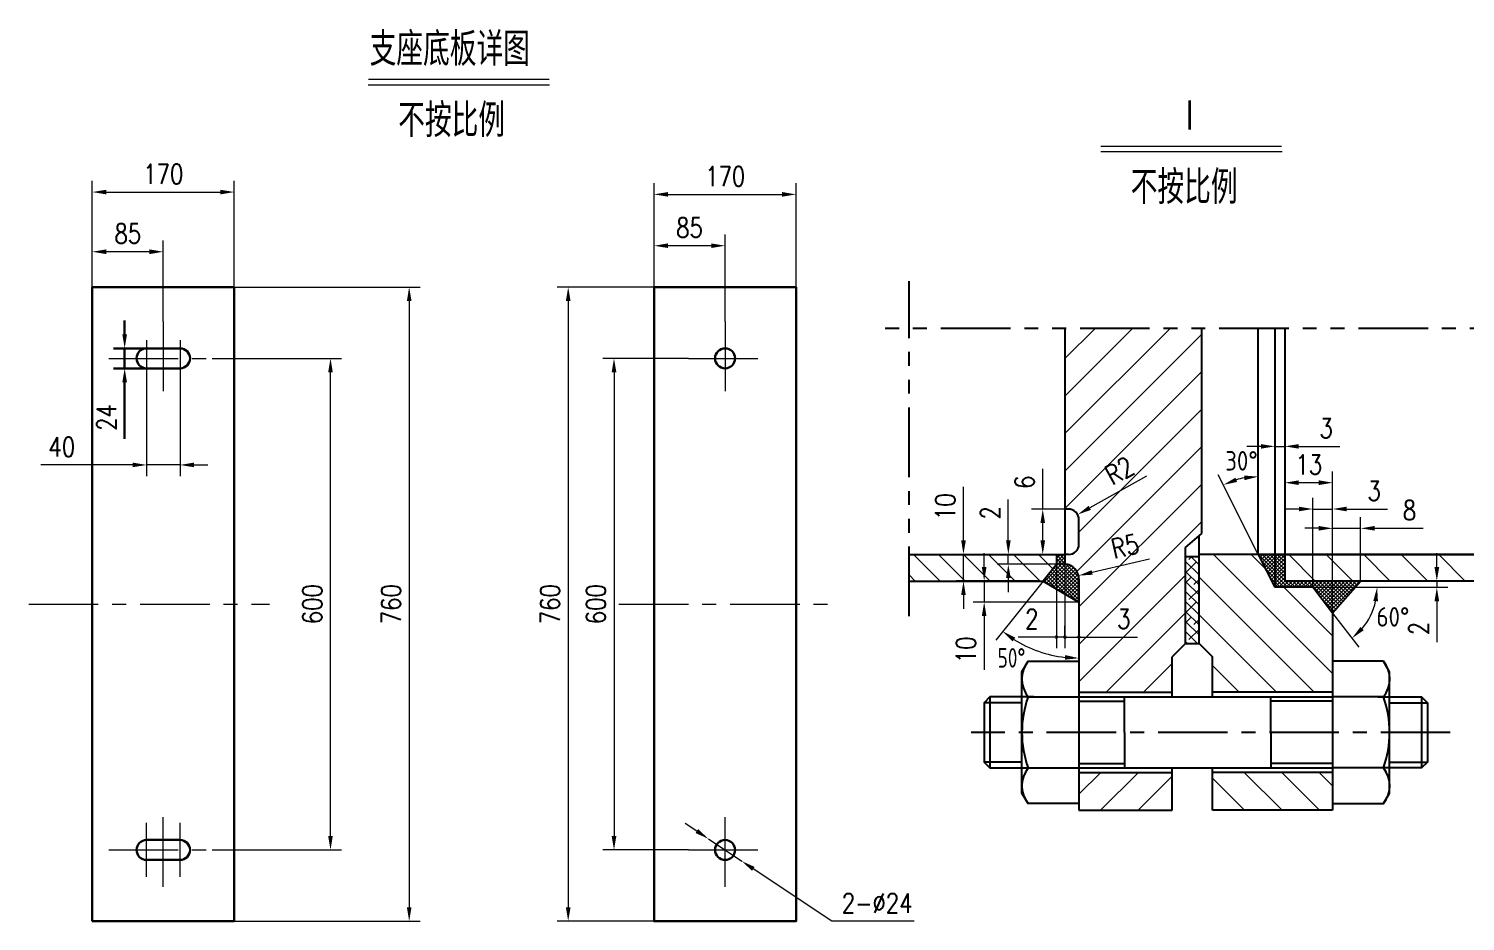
# Model space of a CAD drawing. Header units: millimetres. Extents: x -250 to 8160, y -100 to 5840.
# Drawn here: x 1818 to 4398, y 1186 to 2791 of the extents above; entities that cross this region are included whole.
import ezdxf

# ---------------------------------------------------------------- set-up
doc = ezdxf.new("R2010")
doc.units = ezdxf.units.MM
doc.header["$LTSCALE"] = 100
for name, pattern in [('CENTER', [2, 1.25, -0.25, 0.25, -0.25]), ('DIVIDE', [1.4, 1, -0.1, 0.05, -0.1, 0.05, -0.1]), ('PHANTOM', [2.5, 1.25, -0.25, 0.25, -0.25, 0.25, -0.25])]:
    doc.linetypes.add(name, pattern=pattern)
for name, color, linetype, lineweight in [('1轮廓实线层', 7, 'Continuous', 30), ('2细线层', 4, 'Continuous', 20), ('3中心线层', 1, 'CENTER', 20), ('5剖面线层', 2, 'Continuous', 20), ('7标注层', 4, 'Continuous', 20)]:
    doc.layers.add(name, color=color, linetype=linetype, lineweight=lineweight)
for name, color, linetype in [('3', 2, 'DIVIDE'), ('6文字层', 3, 'Continuous'), ('9双点划线层', 6, 'PHANTOM'), ('CENTER', 1, 'CENTER'), ('CONTOUR', 7, 'Continuous'), ('DIM', 6, 'Continuous')]:
    doc.layers.add(name, color=color, linetype=linetype)
doc.styles.add('PC_TEXTSTYLE', font='isocp.shx', dxfattribs={"width": 0.8, "bigfont": 'hzfs.shx'})
doc.styles.add('TH_GBDIM', font='romans.shx', dxfattribs={"width": 0.8, "bigfont": 'gbcbig.shx'})
doc.styles.add('工程字', font='gbenor.shx', dxfattribs={"bigfont": 'gbcbig.shx'})
doc.dimstyles.new('TH_GBDIM', dxfattribs={"dimscale": 10, "dimtxt": 3.5, "dimasz": 2.5, "dimexe": 2, "dimexo": 0, "dimgap": 1.5, "dimtad": 1, "dimdec": 0, "dimzin": 0, "dimdsep": 46, "dimtxsty": 'TH_GBDIM', "dimcen": 2.5, "dimclrd": 130, "dimclre": 130, "dimclrt": 3, "dimadec": 0, "dimazin": 0, "dimtfac": 0.714286, "dimtdec": 0, "dimtmove": 0, "dimatfit": 3, "dimfxl": 0, "dimtzin": 0, "dimlwd": -1, "dimlwe": -1, "dimarcsym": 0})
doc.dimstyles.new('TH_GBDIM1', dxfattribs={"dimscale": 10, "dimtxt": 3.5, "dimasz": 2.5, "dimexe": 2, "dimexo": 0, "dimgap": 1.5, "dimtad": 1, "dimtih": 1, "dimtoh": 1, "dimdec": 1, "dimzin": 0, "dimdsep": 46, "dimtxsty": '工程字', "dimcen": 2.5, "dimclrd": 130, "dimclre": 130, "dimclrt": 3, "dimadec": 0, "dimazin": 0, "dimtfac": 0.714286, "dimtdec": 1, "dimtmove": 0, "dimatfit": 3, "dimfxl": 0, "dimtzin": 0, "dimlwd": -1, "dimlwe": -1, "dimarcsym": 0})

# ---------------------------------------------------------------- blocks, each defined once
blk = doc.blocks.new('*D45')
at = {"layer": '7标注层', "color": 130}
for p, q in [((2941.6, 2326.5), (2941.6, 2513)), ((3196.6, 2326.5), (3196.6, 2513)), ((2966.6, 2493), (3171.6, 2493))]:
    blk.add_line(p, q, dxfattribs=at)
for points in [[(2966.6, 2497.2), (2966.6, 2488.9), (2941.6, 2493)], [(3171.6, 2497.2), (3171.6, 2488.9), (3196.6, 2493)]]:
    blk.add_solid(points, dxfattribs=at)
at = {"layer": 'Defpoints', "color": 0}
for p in [(3196.6, 2493), (2941.6, 2326.5), (3196.6, 2326.5)]:
    blk.add_point(p, dxfattribs=at)
at = {"layer": '7标注层', "color": 3, "insert": (3069.1, 2525.5), "char_height": 35, "attachment_point": 5, "style": 'TH_GBDIM'}
blk.add_mtext('170', dxfattribs=at)
blk = doc.blocks.new('*D46')
at = {"layer": '7标注层', "color": 130}
for p, q in [((2941.6, 2326.5), (2767.3, 2326.5)), ((2787.3, 2301.5), (2787.3, 1211.5)), ((2941.6, 1186.5), (2767.3, 1186.5))]:
    blk.add_line(p, q, dxfattribs=at)
for points in [[(2783.2, 2301.5), (2791.5, 2301.5), (2787.3, 2326.5)], [(2783.2, 1211.5), (2791.5, 1211.5), (2787.3, 1186.5)]]:
    blk.add_solid(points, dxfattribs=at)
at = {"layer": 'Defpoints', "color": 0}
for p in [(2941.6, 2326.5), (2787.3, 1186.5), (2941.6, 1186.5)]:
    blk.add_point(p, dxfattribs=at)
at = {"layer": '7标注层', "color": 3, "insert": (2754.8, 1756.5), "char_height": 35, "attachment_point": 5, "rotation": 90, "style": 'TH_GBDIM'}
blk.add_mtext('760', dxfattribs=at)
blk = doc.blocks.new('*D47')
at = {"layer": '7标注层', "color": 130}
for p, q in [((3003.1, 2198.3), (2849.6, 2198.3)), ((2869.6, 2173.3), (2869.6, 1339.7)), ((3003.1, 1314.7), (2849.6, 1314.7))]:
    blk.add_line(p, q, dxfattribs=at)
for points in [[(2865.4, 2173.3), (2873.8, 2173.3), (2869.6, 2198.3)], [(2865.4, 1339.7), (2873.8, 1339.7), (2869.6, 1314.7)]]:
    blk.add_solid(points, dxfattribs=at)
at = {"layer": 'Defpoints', "color": 0}
for p in [(3003.1, 2198.3), (2869.6, 1314.7), (3003.1, 1314.7)]:
    blk.add_point(p, dxfattribs=at)
at = {"layer": '7标注层', "color": 3, "insert": (2837.1, 1756.5), "char_height": 35, "attachment_point": 5, "rotation": 90, "style": 'TH_GBDIM'}
blk.add_mtext('600', dxfattribs=at)
blk = doc.blocks.new('*D48')
at = {"layer": '7标注层', "color": 130}
for p, q in [((1932.6, 2326.5), (1932.6, 2517.2)), ((2187.6, 2326.5), (2187.6, 2517.2)), ((1957.6, 2497.2), (2162.6, 2497.2))]:
    blk.add_line(p, q, dxfattribs=at)
for points in [[(1957.6, 2501.3), (1957.6, 2493), (1932.6, 2497.2)], [(2162.6, 2501.3), (2162.6, 2493), (2187.6, 2497.2)]]:
    blk.add_solid(points, dxfattribs=at)
at = {"layer": 'Defpoints', "color": 0}
for p in [(2187.6, 2497.2), (1932.6, 2326.5), (2187.6, 2326.5)]:
    blk.add_point(p, dxfattribs=at)
at = {"layer": '7标注层', "color": 3, "insert": (2060.1, 2529.7), "char_height": 35, "attachment_point": 5, "style": 'TH_GBDIM'}
blk.add_mtext('170', dxfattribs=at)
blk = doc.blocks.new('*D49')
at = {"layer": '7标注层', "color": 130}
for p, q in [((2187.6, 2326.5), (2521.7, 2326.5)), ((2501.7, 2301.5), (2501.7, 1211.5)), ((2187.6, 1186.5), (2521.7, 1186.5))]:
    blk.add_line(p, q, dxfattribs=at)
for points in [[(2497.6, 2301.5), (2505.9, 2301.5), (2501.7, 2326.5)], [(2497.6, 1211.5), (2505.9, 1211.5), (2501.7, 1186.5)]]:
    blk.add_solid(points, dxfattribs=at)
at = {"layer": 'Defpoints', "color": 0}
for p in [(2187.6, 2326.5), (2187.6, 1186.5), (2501.7, 1186.5)]:
    blk.add_point(p, dxfattribs=at)
at = {"layer": '7标注层', "color": 3, "insert": (2469.2, 1756.5), "char_height": 35, "attachment_point": 5, "rotation": 90, "style": 'TH_GBDIM'}
blk.add_mtext('760', dxfattribs=at)
blk = doc.blocks.new('*D50')
at = {"layer": '7标注层', "color": 130}
for p, q in [((2147.9, 2198.3), (2380.4, 2198.3)), ((2360.4, 1339.7), (2360.4, 2173.3)), ((2147.9, 1314.7), (2380.4, 1314.7))]:
    blk.add_line(p, q, dxfattribs=at)
for points in [[(2356.2, 2173.3), (2364.5, 2173.3), (2360.4, 2198.3)], [(2356.2, 1339.7), (2364.5, 1339.7), (2360.4, 1314.7)]]:
    blk.add_solid(points, dxfattribs=at)
at = {"layer": 'Defpoints', "color": 0}
for p in [(2147.9, 2198.3), (2360.4, 2198.3), (2147.9, 1314.7)]:
    blk.add_point(p, dxfattribs=at)
at = {"layer": '7标注层', "color": 3, "insert": (2327.9, 1756.5), "char_height": 35, "attachment_point": 5, "rotation": 90, "style": 'TH_GBDIM'}
blk.add_mtext('600', dxfattribs=at)
blk = doc.blocks.new('*D51')
at = {"layer": '7标注层', "color": 130}
for p, q in [((2030.1, 2198.3), (2030.1, 1986.7)), ((2090.1, 2198.3), (2090.1, 1986.7)), ((2005.1, 2006.7), (1839.9, 2006.7)), ((2090.1, 2006.7), (2030.1, 2006.7)), ((2115.1, 2006.7), (2140.1, 2006.7))]:
    blk.add_line(p, q, dxfattribs=at)
for points in [[(2005.1, 2010.9), (2005.1, 2002.6), (2030.1, 2006.7)], [(2115.1, 2010.9), (2115.1, 2002.6), (2090.1, 2006.7)]]:
    blk.add_solid(points, dxfattribs=at)
at = {"layer": 'Defpoints', "color": 0}
for p in [(2030.1, 2198.3), (2090.1, 2198.3), (2090.1, 2006.7)]:
    blk.add_point(p, dxfattribs=at)
at = {"layer": '7标注层', "color": 3, "insert": (1877.6, 2039.2), "char_height": 35, "attachment_point": 5, "style": 'TH_GBDIM'}
blk.add_mtext('40', dxfattribs=at)
blk = doc.blocks.new('*D52')
at = {"layer": '7标注层', "color": 130}
for p, q in [((3018.4, 1348.6), (2997.6, 1362.5)), ((3039.2, 1334.7), (3099, 1294.6)), ((3260.6, 1186.5), (3119.8, 1280.7)), ((3408.9, 1186.5), (3260.6, 1186.5))]:
    blk.add_line(p, q, dxfattribs=at)
for points in [[(3020.7, 1352.1), (3016.1, 1345.1), (3039.2, 1334.7)], [(3122.1, 1284.2), (3117.5, 1277.3), (3099, 1294.6)]]:
    blk.add_solid(points, dxfattribs=at)
at = {"layer": 'Defpoints', "color": 0}
for p in [(3039.2, 1334.7), (3099, 1294.6)]:
    blk.add_point(p, dxfattribs=at)
at = {"layer": '7标注层', "color": 3, "insert": (3342.2, 1219), "char_height": 35, "attachment_point": 5, "style": 'TH_GBDIM'}
blk.add_mtext('2-%%c24', dxfattribs=at)
blk = doc.blocks.new('*D53')
at = {"layer": '7标注层', "color": 130}
for p, q in [((2941.6, 2326.5), (2941.6, 2420.7)), ((3044.1, 2400.7), (2966.6, 2400.7)), ((3069.1, 2264.3), (3069.1, 2420.7))]:
    blk.add_line(p, q, dxfattribs=at)
for points in [[(2966.6, 2404.9), (2966.6, 2396.6), (2941.6, 2400.7)], [(3044.1, 2404.9), (3044.1, 2396.6), (3069.1, 2400.7)]]:
    blk.add_solid(points, dxfattribs=at)
at = {"layer": 'Defpoints', "color": 0}
for p in [(2941.6, 2400.7), (2941.6, 2326.5), (3069.1, 2264.3)]:
    blk.add_point(p, dxfattribs=at)
at = {"layer": '7标注层', "color": 3, "insert": (3005.4, 2433.2), "char_height": 35, "attachment_point": 5, "style": 'TH_GBDIM'}
blk.add_mtext('85', dxfattribs=at)
blk = doc.blocks.new('*D54')
at = {"layer": '7标注层', "color": 130}
for p, q in [((1932.6, 2326.5), (1932.6, 2409.9)), ((2060.1, 2264.3), (2060.1, 2409.9)), ((2035.1, 2389.9), (1957.6, 2389.9))]:
    blk.add_line(p, q, dxfattribs=at)
for points in [[(1957.6, 2394.1), (1957.6, 2385.7), (1932.6, 2389.9)], [(2035.1, 2394.1), (2035.1, 2385.7), (2060.1, 2389.9)]]:
    blk.add_solid(points, dxfattribs=at)
at = {"layer": 'Defpoints', "color": 0}
for p in [(1932.6, 2389.9), (1932.6, 2326.5), (2060.1, 2264.3)]:
    blk.add_point(p, dxfattribs=at)
at = {"layer": '7标注层', "color": 3, "insert": (1996.4, 2422.4), "char_height": 35, "attachment_point": 5, "style": 'TH_GBDIM'}
blk.add_mtext('85', dxfattribs=at)
blk = doc.blocks.new('_DotSmall')
at = {"color": 0, "linetype": 'ByBlock', "const_width": 0.5}
blk.add_lwpolyline([(-0.0625, 0, 1), (0.0625, 0, 1)], format="xyb", close=True, dxfattribs=at)
blk = doc.blocks.new('*D55')
at = {"layer": '7标注层', "color": 130}
for p, q in [((3664.1, 1828), (3664.1, 1677.4)), ((3679.5, 1828), (3679.5, 1677.4)), ((3664.1, 1697.4), (3595.4, 1697.4)), ((3679.5, 1697.4), (3664.1, 1697.4)), ((3679.5, 1697.4), (3689.5, 1697.4))]:
    blk.add_line(p, q, dxfattribs=at)
at = {"layer": 'Defpoints', "color": 0}
for p in [(3664.1, 1828), (3679.5, 1828), (3679.5, 1697.4)]:
    blk.add_point(p, dxfattribs=at)
at = {"layer": '7标注层', "color": 130, "xscale": 10, "yscale": 10, "zscale": 10}
blk.add_blockref('_DotSmall', (3664.1, 1697.4), dxfattribs=at)
at = {"layer": '7标注层', "color": 130, "xscale": 10, "yscale": 10, "zscale": 10, "rotation": 180}
blk.add_blockref('_DotSmall', (3679.5, 1697.4), dxfattribs=at)
at = {"layer": '7标注层', "color": 3, "insert": (3619.8, 1729.9), "char_height": 35, "attachment_point": 5, "style": 'TH_GBDIM'}
blk.add_mtext('2', dxfattribs=at)
blk = doc.blocks.new('*D56')
at = {"layer": '7标注层', "color": 130}
for p, q in [((3679.5, 1697.4), (3679.5, 1717.4)), ((3704.5, 1728.3), (3704.5, 1677.4)), ((3679.5, 1697.4), (3669.5, 1697.4)), ((3679.5, 1697.4), (3704.5, 1697.4)), ((3704.5, 1697.4), (3809.6, 1697.4))]:
    blk.add_line(p, q, dxfattribs=at)
at = {"layer": 'Defpoints', "color": 0}
for p in [(3704.5, 1728.3), (3679.5, 1697.4), (3704.5, 1697.4)]:
    blk.add_point(p, dxfattribs=at)
at = {"layer": '7标注层', "color": 130, "xscale": 10, "yscale": 10, "zscale": 10}
blk.add_blockref('_DotSmall', (3679.5, 1697.4), dxfattribs=at)
at = {"layer": '7标注层', "color": 130, "xscale": 10, "yscale": 10, "zscale": 10, "rotation": 180}
blk.add_blockref('_DotSmall', (3704.5, 1697.4), dxfattribs=at)
at = {"layer": '7标注层', "color": 3, "insert": (3785.3, 1729.9), "char_height": 35, "attachment_point": 5, "style": 'TH_GBDIM'}
blk.add_mtext('3 ', dxfattribs=at)
blk = doc.blocks.new('*D58')
at = {"layer": '7标注层', "color": 130}
for p, q in [((3639.6, 1927.3), (3639.6, 1999.6)), ((3679.5, 1927.3), (3619.6, 1927.3)), ((3639.6, 1871), (3639.6, 1902.3)), ((3679.5, 1846), (3619.6, 1846))]:
    blk.add_line(p, q, dxfattribs=at)
for points in [[(3635.5, 1902.3), (3643.8, 1902.3), (3639.6, 1927.3)], [(3635.5, 1871), (3643.8, 1871), (3639.6, 1846)]]:
    blk.add_solid(points, dxfattribs=at)
at = {"layer": 'Defpoints', "color": 0}
for p in [(3679.5, 1927.3), (3639.6, 1846), (3679.5, 1846)]:
    blk.add_point(p, dxfattribs=at)
at = {"layer": '7标注层', "color": 3, "insert": (3607.1, 1975.9), "char_height": 35, "attachment_point": 5, "rotation": 90, "style": 'TH_GBDIM'}
blk.add_mtext('6', dxfattribs=at)
blk = doc.blocks.new('*D59')
at = {"layer": '7标注层', "color": 130}
for p, q in [((3577.8, 1871), (3577.8, 1944.7)), ((3679.5, 1846), (3557.8, 1846)), ((3577.8, 1828.3), (3577.8, 1846)), ((3679.5, 1828.3), (3557.8, 1828.3)), ((3577.8, 1803.3), (3577.8, 1778.3))]:
    blk.add_line(p, q, dxfattribs=at)
for points in [[(3573.7, 1871), (3582, 1871), (3577.8, 1846)], [(3573.7, 1803.3), (3582, 1803.3), (3577.8, 1828.3)]]:
    blk.add_solid(points, dxfattribs=at)
at = {"layer": 'Defpoints', "color": 0}
for p in [(3577.8, 1846), (3679.5, 1846), (3679.5, 1828.3)]:
    blk.add_point(p, dxfattribs=at)
at = {"layer": '7标注层', "color": 3, "insert": (3545.3, 1920.4), "char_height": 35, "attachment_point": 5, "rotation": 90, "style": 'TH_GBDIM'}
blk.add_mtext('2', dxfattribs=at)
blk = doc.blocks.new('*D60')
at = {"layer": '7标注层', "color": 130}
for p, q in [((3534.4, 1823), (3534.4, 1848)), ((3633.6, 1798), (3514.4, 1798)), ((3534.4, 1798), (3534.4, 1760.3)), ((3704.7, 1760.3), (3514.4, 1760.3)), ((3534.4, 1735.3), (3534.4, 1638.7))]:
    blk.add_line(p, q, dxfattribs=at)
for points in [[(3530.2, 1823), (3538.5, 1823), (3534.4, 1798)], [(3530.2, 1735.3), (3538.5, 1735.3), (3534.4, 1760.3)]]:
    blk.add_solid(points, dxfattribs=at)
at = {"layer": 'Defpoints', "color": 0}
for p in [(3534.4, 1798), (3633.6, 1798), (3704.7, 1760.3)]:
    blk.add_point(p, dxfattribs=at)
at = {"layer": '7标注层', "color": 3, "insert": (3501.9, 1674.4), "char_height": 35, "attachment_point": 5, "rotation": 90, "style": 'TH_GBDIM'}
blk.add_mtext('10', dxfattribs=at)
blk = doc.blocks.new('*D61')
at = {"layer": '7标注层', "color": 130}
for p, q in [((3497.2, 1871), (3497.2, 1967.4)), ((3497.2, 1846), (3477.2, 1846)), ((3497.2, 1798), (3497.2, 1846)), ((3496.6, 1798), (3517.2, 1798)), ((3497.2, 1773), (3497.2, 1748))]:
    blk.add_line(p, q, dxfattribs=at)
for points in [[(3493.1, 1871), (3501.4, 1871), (3497.2, 1846)], [(3493.1, 1773), (3501.4, 1773), (3497.2, 1798)]]:
    blk.add_solid(points, dxfattribs=at)
at = {"layer": 'Defpoints', "color": 0}
for p in [(3497.2, 1846), (3497.2, 1846), (3496.6, 1798)]:
    blk.add_point(p, dxfattribs=at)
at = {"layer": '7标注层', "color": 3, "insert": (3464.7, 1931.7), "char_height": 35, "attachment_point": 5, "rotation": 90, "style": 'TH_GBDIM'}
blk.add_mtext('10', dxfattribs=at)
blk = doc.blocks.new('*D62')
at = {"layer": '7标注层', "color": 130}
for p, q in [((4031.3, 2040.1), (4006.3, 2040.1)), ((4056.3, 2000.6), (4056.3, 2060.1)), ((4056.3, 2040.1), (4074.4, 2040.1)), ((4074.4, 2000.6), (4074.4, 2060.1)), ((4099.4, 2040.1), (4173, 2040.1))]:
    blk.add_line(p, q, dxfattribs=at)
for points in [[(4031.3, 2044.2), (4031.3, 2035.9), (4056.3, 2040.1)], [(4099.4, 2044.2), (4099.4, 2035.9), (4074.4, 2040.1)]]:
    blk.add_solid(points, dxfattribs=at)
at = {"layer": 'Defpoints', "color": 0}
for p in [(4074.4, 2040.1), (4056.3, 2000.6), (4074.4, 2000.6)]:
    blk.add_point(p, dxfattribs=at)
at = {"layer": '7标注层', "color": 3, "insert": (4148.7, 2072.6), "char_height": 35, "attachment_point": 5, "style": 'TH_GBDIM'}
blk.add_mtext('3', dxfattribs=at)
blk = doc.blocks.new('*D63')
at = {"layer": '7标注层', "color": 130}
for p, q in [((4074.4, 1974.8), (4074.4, 1994.8)), ((4160.3, 1740.5), (4160.3, 1994.8)), ((4135.3, 1974.8), (4099.4, 1974.8))]:
    blk.add_line(p, q, dxfattribs=at)
for points in [[(4099.4, 1979), (4099.4, 1970.6), (4074.4, 1974.8)], [(4135.3, 1979), (4135.3, 1970.6), (4160.3, 1974.8)]]:
    blk.add_solid(points, dxfattribs=at)
at = {"layer": 'Defpoints', "color": 0}
for p in [(4074.4, 1974.8), (4074.4, 1974.8), (4160.3, 1740.5)]:
    blk.add_point(p, dxfattribs=at)
at = {"layer": '7标注层', "color": 3, "insert": (4117.3, 2007.3), "char_height": 35, "attachment_point": 5, "style": 'TH_GBDIM'}
blk.add_mtext('13', dxfattribs=at)
blk = doc.blocks.new('*D64')
at = {"layer": '7标注层', "color": 130}
for p, q in [((4124.6, 1786.9), (4124.6, 1947.5)), ((4160.3, 1786.9), (4160.3, 1947.5)), ((4099.6, 1927.5), (4074.6, 1927.5)), ((4124.6, 1927.5), (4160.3, 1927.5)), ((4185.3, 1927.5), (4258.9, 1927.5))]:
    blk.add_line(p, q, dxfattribs=at)
for points in [[(4099.6, 1931.7), (4099.6, 1923.4), (4124.6, 1927.5)], [(4185.3, 1931.7), (4185.3, 1923.4), (4160.3, 1927.5)]]:
    blk.add_solid(points, dxfattribs=at)
at = {"layer": 'Defpoints', "color": 0}
for p in [(4160.3, 1927.5), (4124.6, 1786.9), (4160.3, 1786.9)]:
    blk.add_point(p, dxfattribs=at)
at = {"layer": '7标注层', "color": 3, "insert": (4234.6, 1960), "char_height": 35, "attachment_point": 5, "style": 'TH_GBDIM'}
blk.add_mtext('3', dxfattribs=at)
blk = doc.blocks.new('*D65')
at = {"layer": '7标注层', "color": 130}
for p, q in [((4160.3, 1846), (4160.3, 1912.8)), ((4210.6, 1798), (4210.6, 1912.8)), ((4135.3, 1892.8), (4110.3, 1892.8)), ((4160.3, 1892.8), (4210.6, 1892.8)), ((4235.6, 1892.8), (4322.6, 1892.8))]:
    blk.add_line(p, q, dxfattribs=at)
for points in [[(4135.3, 1897), (4135.3, 1888.7), (4160.3, 1892.8)], [(4235.6, 1897), (4235.6, 1888.7), (4210.6, 1892.8)]]:
    blk.add_solid(points, dxfattribs=at)
at = {"layer": 'Defpoints', "color": 0}
for p in [(4160.3, 1892.8), (4160.3, 1846), (4210.6, 1798)]:
    blk.add_point(p, dxfattribs=at)
at = {"layer": '7标注层', "color": 3, "insert": (4298.3, 1925.3), "char_height": 35, "attachment_point": 5, "style": 'TH_GBDIM'}
blk.add_mtext('8', dxfattribs=at)
blk = doc.blocks.new('*D66')
at = {"layer": '7标注层', "color": 130}
for p, q in [((4347.4, 1823), (4347.4, 1848)), ((4124.6, 1798), (4367.4, 1798)), ((4200.8, 1786.8), (4367.4, 1786.8)), ((4347.4, 1798), (4347.4, 1786.8)), ((4347.4, 1761.8), (4347.4, 1688.1))]:
    blk.add_line(p, q, dxfattribs=at)
for points in [[(4343.2, 1823), (4351.6, 1823), (4347.4, 1798)], [(4343.2, 1761.8), (4351.6, 1761.8), (4347.4, 1786.8)]]:
    blk.add_solid(points, dxfattribs=at)
at = {"layer": 'Defpoints', "color": 0}
for p in [(4124.6, 1798), (4200.8, 1786.8), (4347.4, 1798)]:
    blk.add_point(p, dxfattribs=at)
at = {"layer": '7标注层', "color": 3, "insert": (4314.9, 1712.5), "char_height": 35, "attachment_point": 5, "rotation": 90, "style": 'TH_GBDIM'}
blk.add_mtext('2', dxfattribs=at)
blk = doc.blocks.new('*D81')
at = {"layer": '1轮廓实线层', "color": 130}
for p, q in [((1990.7, 2241.3), (1990.7, 2266.3)), ((2030.1, 2216.3), (1970.7, 2216.3)), ((1990.7, 2216.3), (1990.7, 2180.3)), ((2030.1, 2180.3), (1970.7, 2180.3)), ((1990.7, 2155.3), (1990.7, 2053.6))]:
    blk.add_line(p, q, dxfattribs=at)
for points in [[(1986.5, 2241.3), (1994.9, 2241.3), (1990.7, 2216.3)], [(1986.5, 2155.3), (1994.9, 2155.3), (1990.7, 2180.3)]]:
    blk.add_solid(points, dxfattribs=at)
at = {"layer": 'Defpoints', "color": 0}
for p in [(2030.1, 2216.3), (1990.7, 2180.3), (2030.1, 2180.3)]:
    blk.add_point(p, dxfattribs=at)
at = {"layer": '1轮廓实线层', "color": 3, "insert": (1958.2, 2092), "char_height": 35, "attachment_point": 5, "rotation": 90, "style": 'TH_GBDIM'}
blk.add_mtext('24', dxfattribs=at)

msp = doc.modelspace()

# ---------------------------------------------------------------- hatches: boundary and pattern name
at = {"layer": '5剖面线层'}
h = msp.add_hatch(dxfattribs=at)
h.set_pattern_fill('ANSI31', color=256, scale=15, style=0)
h.paths.add_polyline_path([(3925.57, 2251.89), (3679.55, 2251.89), (3679.55, 1927.26), (3684.76, 1927.26, -0.4290077), (3704.65, 1907.85), (3704.65, 1864.05, -0.4287478), (3685.75, 1846.03), (3679.55, 1846.03), (3679.55, 1844.03), (3679.55, 1828.35, -0.3984714), (3704.65, 1801.7), (3704.65, 1598.03), (3872.25, 1598.03), (3872.25, 1662.03), (3896.25, 1686.03), (3896.25, 1842.03), (3896.25, 1858.03), (3925.57, 1883.61)])
h.paths.add_polyline_path([(3767.21, 1756.13), (3803.37, 1756.13), (3803.37, 1703.63), (3767.21, 1703.63)], flags=24)
h = msp.add_hatch(dxfattribs=at)
h.set_pattern_fill('ANSI31', color=256, scale=10, angle=90, style=0)
h.paths.add_polyline_path([(3399.61, 1846.03), (3399.61, 1798.03), (3640.08, 1798.03), (3664.09, 1828.01), (3664.09, 1846.03), (3628.45, 1846.03)])
h = msp.add_hatch(dxfattribs=at)
h.set_pattern_fill('ANSI37', color=256, scale=1.5, angle=90, style=0)
h.paths.add_polyline_path([(3704.65, 1801.85, 0.3968806), (3679.55, 1828.35), (3679.55, 1846.03), (3664.09, 1846.03), (3664.09, 1828.01), (3640.08, 1798.03), (3704.65, 1760.27)])
h = msp.add_hatch(dxfattribs=at)
h.set_pattern_fill('ANSI38', color=256, scale=4, angle=90, style=0)
h.paths.add_polyline_path([(3896.25, 1686.03), (3920.25, 1686.03), (3920.25, 1842.03), (3896.25, 1842.03)])
h = msp.add_hatch(dxfattribs=at)
h.set_pattern_fill('ANSI31', color=256, scale=15, angle=90, style=0)
h.paths.add_polyline_path([(4056.25, 1786.87), (4026.56, 1846.03), (3920.25, 1846.03), (3920.25, 1686.03), (3944.25, 1662.03), (3944.25, 1598.03), (4160.25, 1598.03), (4160.25, 1740.46), (4124.6, 1786.87)])
h = msp.add_hatch(dxfattribs=at)
h.set_pattern_fill('ANSI37', color=256, scale=1.5, angle=90, style=0)
h.paths.add_polyline_path([(4056.25, 1846.03), (4026.56, 1846.03), (4056.25, 1786.87)])
h.paths.add_polyline_path([(4074.35, 1846.03), (4056.25, 1846.03), (4056.25, 1786.87), (4124.6, 1786.87), (4159.76, 1741.09), (4168.11, 1749.44), (4210.63, 1798.03), (4074.35, 1798.03)])
h = msp.add_hatch(dxfattribs=at)
h.set_pattern_fill('ANSI31', color=256, scale=15, angle=90, style=0)
h.paths.add_polyline_path([(4074.35, 1845), (4074.35, 1798.03), (4541, 1798.03), (4541, 1845)])
h = msp.add_hatch(dxfattribs=at)
h.set_pattern_fill('ANSI31', color=256, scale=15, style=0)
h.paths.add_polyline_path([(3704.65, 1454.03), (3704.65, 1386.03), (3872.25, 1386.03), (3872.25, 1454.03)])
h = msp.add_hatch(dxfattribs=at)
h.set_pattern_fill('ANSI31', color=256, scale=15, angle=90, style=0)
h.paths.add_polyline_path([(3944.25, 1454.03), (3944.25, 1386.03), (4160.25, 1386.03), (4160.25, 1454.03)])

# ---------------------------------------------------------------- linework, layer by layer
at = {"color": 1, "linetype": 'ByBlock'}
msp.add_line((3633.01, 1798.03), (3484.39, 1798.03), dxfattribs=at)
at = {"layer": '1轮廓实线层'}
for p, q in [((1932.61, 1186.48), (1932.61, 2326.48)), ((1932.61, 2326.48), (2187.61, 2326.48)), ((2187.61, 2326.48), (2187.61, 1186.48)), ((2030.11, 2216.3), (2090.11, 2216.3)), ((2030.11, 2180.3), (2090.11, 2180.3)), ((2030.11, 1332.66), (2090.11, 1332.66)), ((2030.11, 1296.66), (2090.11, 1296.66)), ((2187.61, 1186.48), (1932.61, 1186.48))]:
    msp.add_line(p, q, dxfattribs=at)
msp.add_lwpolyline([(3196.6, 2326.48), (3196.6, 1186.48), (2941.6, 1186.48), (2941.6, 2326.48)], close=True, dxfattribs=at)
for centre in [(3069.1, 2198.3), (3069.1, 1314.66)]:
    msp.add_circle(centre, 18, dxfattribs=at)
for centre, start, end in [((2030.11, 2198.3), 90, 270), ((2090.11, 2198.3), 270, 90), ((2030.11, 1314.66), 90, 270), ((2090.11, 1314.66), 270, 90)]:
    msp.add_arc(centre, 18, start, end, dxfattribs=at)
at = {"layer": '2细线层'}
for p, q in [((2428.14, 2690.11), (2753.89, 2690.11)), ((3743.76, 2569.83), (4069.51, 2569.83))]:
    msp.add_line(p, q, dxfattribs=at)
at = {"layer": '2细线层', "color": 1}
for p, q in [((2428.45, 2700.04), (2752.88, 2700.04)), ((3744.07, 2579.76), (4068.49, 2579.76))]:
    msp.add_line(p, q, dxfattribs=at)
at = {"layer": '3', "linetype": 'ByBlock'}
msp.add_line((4159.84, 1741.17), (4168.11, 1749.44), dxfattribs=at)
at = {"layer": '3中心线层'}
for p, q in [((2060.11, 2264.3), (2060.11, 2132.3)), ((3069.1, 2264.3), (3069.1, 2132.3)), ((2030.11, 2231.16), (2030.11, 2132.3)), ((2090.11, 2231.16), (2090.11, 2132.3)), ((1962.04, 2198.3), (2147.86, 2198.3)), ((3003.1, 2198.3), (3135.1, 2198.3)), ((1818.41, 1756.48), (2251.05, 1756.48)), ((2878.16, 1756.48), (3260.05, 1756.48)), ((2060.11, 1248.66), (2060.11, 1380.66)), ((3069.1, 1248.66), (3069.1, 1380.66)), ((2030.11, 1266.17), (2030.11, 1363.15)), ((2090.19, 1266.17), (2090.19, 1363.15)), ((1962.04, 1314.66), (2147.86, 1314.66)), ((3003.1, 1314.66), (3135.1, 1314.66))]:
    msp.add_line(p, q, dxfattribs=at)
at = {"layer": '7标注层', "color": 130}
for p, q in [((4026.56, 1846.03), (3954.94, 1988.75)), ((3826.04, 1986.32), (3724.08, 1929.58)), ((3831.45, 1837.47), (3728.31, 1813.47)), ((3640.08, 1798.03), (3555.08, 1691.92)), ((4124.6, 1786.87), (4260.2, 1786.87)), ((4160.25, 1740.46), (4207.2, 1679.33))]:
    msp.add_line(p, q, dxfattribs=at)
at = {"layer": '7标注层'}
for points in [[(3896.25, 1842.03), (3920.25, 1842.03), (3920.25, 1686.03), (3896.25, 1686.03)], [(4074.35, 1845), (4541, 1845), (4541, 1798.03), (4074.35, 1798.03)]]:
    msp.add_lwpolyline(points, close=True, dxfattribs=at)
at = {"layer": '7标注层', "color": 130}
for centre, radius, start, end in [((4026.56, 1846.03), 139.69, 100.26794, 106.38244), ((4124.6, 1786.87), 115.59, 319.94198, 347.58421), ((3704.65, 1878.65), 219.24, 237.84206, 263.46309)]:
    msp.add_arc(centre, radius, start, end, dxfattribs=at)
for points in [[(4001.29, 1987.63), (4002.04, 1979.33), (4026.56, 1985.71)], [(3988.69, 1976.17), (3985.64, 1983.92), (3963.91, 1970.87)], [(3722.05, 1933.22), (3726.11, 1925.94), (3702.23, 1917.42)], [(3727.37, 1817.53), (3729.25, 1809.41), (3703.96, 1807.81)], [(4233.35, 1762.47), (4241.64, 1761.57), (4240.2, 1786.87)], [(3585.54, 1689.64), (3590.37, 1696.43), (3567.59, 1707.53)], [(4215.96, 1709.47), (4210.2, 1715.49), (4195.01, 1695.2)], [(3679.93, 1664.99), (3679.46, 1656.67), (3704.65, 1659.4)]]:
    msp.add_solid(points, dxfattribs=at)
at = {"layer": '9双点划线层'}
for p, q in [((3399.61, 1734.84), (3399.61, 2337.03)), ((4581.56, 2251.89), (3347.36, 2251.89))]:
    msp.add_line(p, q, dxfattribs=at)
at = {"layer": 'CENTER'}
msp.add_line((4371.62, 1526.03), (3510.84, 1526.03), dxfattribs=at)
at = {"layer": 'CONTOUR'}
for p, q in [((3679.55, 2251.89), (3679.55, 1846.03)), ((3925.57, 1883.61), (3925.57, 2251.89)), ((4026.56, 1846.03), (4026.56, 2251.89)), ((4056.25, 2251.89), (4056.25, 1786.87)), ((4074.35, 2251.89), (4074.35, 1798.03)), ((3686.19, 1927.26), (3679.55, 1927.26)), ((3704.65, 1864.01), (3704.65, 1908.34)), ((3896.25, 1858.03), (3925.57, 1883.61)), ((3896.25, 1686.03), (3896.25, 1858.03)), ((3920.25, 1686.03), (3920.25, 1878.97)), ((3399.61, 1846.03), (3628.23, 1846.03)), ((3628.45, 1846.03), (3679.55, 1846.03)), ((3664.09, 1846.03), (3664.09, 1828.01)), ((3685.75, 1846.03), (3679.55, 1846.03)), ((3679.55, 1846.03), (3679.55, 1828.35)), ((3679.55, 1846.03), (3679.55, 1844.03)), ((3896.25, 1842.03), (3920.25, 1842.03)), ((4026.56, 1846.03), (3920.25, 1846.03)), ((4541, 1846.03), (4026.56, 1846.03)), ((4026.56, 1846.03), (4056.25, 1786.87)), ((3664.09, 1828.01), (3640.08, 1798.03)), ((3399.61, 1798.03), (3640.08, 1798.03)), ((3640.08, 1798.03), (3704.65, 1760.27)), ((3704.65, 1801.85), (3704.65, 1386.03)), ((4124.6, 1786.87), (4056.25, 1786.87)), ((4541, 1798.03), (4074.35, 1798.03)), ((4160.25, 1740.46), (4124.6, 1786.87)), ((4160.25, 1740.46), (4210.63, 1798.03)), ((4160.25, 1740.46), (4160.25, 1386.03)), ((3896.25, 1686.03), (3872.25, 1662.03)), ((3896.25, 1686.03), (3920.25, 1686.03)), ((3920.25, 1686.03), (3944.25, 1662.03)), ((3872.25, 1590.03), (3872.25, 1662.03)), ((3944.25, 1590.03), (3944.25, 1662.03)), ((3544.87, 1590.03), (3544.87, 1462.03)), ((3613.23, 1590.03), (3704.65, 1590.03)), ((3704.65, 1598.03), (3872.25, 1598.03)), ((3704.65, 1590.03), (4160.25, 1590.03)), ((3786.58, 1526.03), (3786.58, 1590.03)), ((4160.25, 1598.03), (3944.25, 1598.03)), ((4049.37, 1526.03), (4049.37, 1590.03)), ((4251.67, 1590.03), (4160.25, 1590.03)), ((4320.04, 1590.03), (4320.04, 1462.03)), ((3786.58, 1526.03), (3786.58, 1462.03)), ((4049.37, 1526.03), (4049.37, 1462.03)), ((3613.23, 1462.03), (3704.65, 1462.03)), ((3704.65, 1462.03), (4160.25, 1462.03)), ((3704.65, 1454.03), (3872.25, 1454.03)), ((3872.25, 1386.03), (3872.25, 1462.03)), ((3944.25, 1386.03), (3944.25, 1462.03)), ((4160.25, 1454.03), (3944.25, 1454.03)), ((4251.67, 1462.03), (4160.25, 1462.03)), ((3704.65, 1386.03), (3872.25, 1386.03)), ((4160.25, 1386.03), (3944.25, 1386.03))]:
    msp.add_line(p, q, dxfattribs=at)
for points in [[(3613.23, 1654.03), (3704.65, 1654.03), (3704.65, 1398.03), (3613.23, 1398.03), (3602.25, 1417.05), (3602.25, 1635.01)], [(4251.67, 1654.03), (4160.25, 1654.03), (4160.25, 1398.03), (4251.67, 1398.03), (4262.65, 1417.05), (4262.65, 1635.01)]]:
    msp.add_lwpolyline(points, close=True, dxfattribs=at)
for points in [[(3623.57, 1590.03), (3544.87, 1590.03), (3534.2, 1579.36), (3534.2, 1472.69), (3544.87, 1462.03), (3623.57, 1462.03)], [(4241.34, 1590.03), (4320.04, 1590.03), (4330.7, 1579.36), (4330.7, 1472.69), (4320.04, 1462.03), (4241.34, 1462.03)]]:
    msp.add_lwpolyline(points, dxfattribs=at)
for centre, radius, start, end in [((3685.48, 1908.1), 19.18, 359.26062, 92.13944), ((3686.63, 1864.03), 18.02, 267.2214, 0.04991), ((3678.04, 1801.77), 26.62, 359.8426, 86.74607), ((3653.7, 1622.03), 51.59, 141.66693, 218.33307), ((4211.2, 1622.03), 51.59, 321.66693, 38.33307), ((3794.25, 1526.03), 192, 160.52878, 199.47122), ((4070.65, 1526.03), 192, 340.52878, 19.47122), ((3653.7, 1430.03), 51.59, 141.66693, 218.33307), ((4211.2, 1430.03), 51.59, 321.66693, 38.33307)]:
    msp.add_arc(centre, radius, start, end, dxfattribs=at)
at = {"layer": 'Defpoints', "color": 0, "linetype": 'ByBlock'}
for p in [(4026.56, 2085.07), (4026.56, 2008.09), (4026.56, 2008.09), (3628.45, 1846.03), (4026.56, 1846.03), (4026.56, 1846.03), (3664.09, 1828.01), (3664.09, 1828.01), (3679.55, 1828.35), (3679.55, 1828.35), (3633.64, 1798.03), (3640.08, 1798.03), (3704.65, 1801.85), (4056.25, 1786.87), (4074.35, 1798.03), (4124.6, 1786.87), (4125.23, 1786.87), (4209.71, 1798.03), (3704.65, 1760.27), (3704.65, 1750.28), (4160.25, 1740.46), (4160.25, 1740.46), (4160.25, 1705.59), (3704.65, 1386.03)]:
    msp.add_point(p, dxfattribs=at)
at = {"layer": 'DIM', "color": 1}
for p, q in [((3602.25, 1579.36), (3534.2, 1579.36)), ((3704.65, 1582.03), (3786.58, 1582.03)), ((4160.25, 1582.03), (4049.37, 1582.03)), ((4262.65, 1579.36), (4330.7, 1579.36)), ((3602.25, 1472.69), (3534.2, 1472.69)), ((4262.65, 1472.69), (4330.7, 1472.69)), ((3704.65, 1470.03), (3786.58, 1470.03)), ((4160.25, 1470.03), (4049.37, 1470.03))]:
    msp.add_line(p, q, dxfattribs=at)

# ---------------------------------------------------------------- texts
at = {"layer": '6文字层', "style": 'PC_TEXTSTYLE', "width": 0.8}
for s, height, p in [('支座底板详图', 60, (2430.64, 2724.04)), ('不按比例', 60, (2481.96, 2596.07)), ('Ⅰ', 60, (3879.55, 2603.76)), ('不按比例', 60, (3797.58, 2475.79)), ('50%%D', 35, (3558.58, 1642.46))]:
    msp.add_text(s, height=height, dxfattribs=at).set_placement(p)
at = {"layer": '7标注层', "color": 3, "char_height": 35, "attachment_point": 5, "style": 'TH_GBDIM'}
for s, insert, rotation in [('R2', (3777.32, 1996.4), 29.0953), ('R5', (3787.4, 1860.59), 13.09909)]:
    msp.add_mtext(s, dxfattribs=dict(at, insert=insert, rotation=rotation))
at = {"layer": '7标注层', "color": 3, "char_height": 35, "attachment_point": 5, "style": '工程字'}
for s, insert in [('30%%D', (3996.61, 2014.1)), ('60°', (4268.67, 1733.64))]:
    msp.add_mtext(s, dxfattribs=dict(at, insert=insert))

# ---------------------------------------------------------------- dimensions: what is measured, and where the dimension line sits
at = {"layer": '1轮廓实线层'}
dim = msp.add_linear_dim(base=(1990.71, 2180.3), p1=(2030.11, 2216.3), p2=(2030.11, 2180.3), angle=90, text='24', dimstyle='TH_GBDIM', dxfattribs=at)
dim.commit()
dim.dimension.update_dxf_attribs({"geometry": '*D81', "text_midpoint": (1958.21, 2091.97)})
at = {"layer": '7标注层'}
for base, p1, p2, text, picture, middle in [((2187.61, 2497.17), (1932.61, 2326.48), (2187.61, 2326.48), '170', '*D48', (2060.11, 2497.17)), ((3196.6, 2493.04), (2941.6, 2326.48), (3196.6, 2326.48), '170', '*D45', (3069.1, 2493.04)), ((2941.6, 2400.75), (3069.1, 2264.3), (2941.6, 2326.48), '85', '*D53', (3005.35, 2400.75)), ((1932.61, 2389.9), (2060.11, 2264.3), (1932.61, 2326.48), '85', '*D54', (1996.36, 2389.9)), ((2090.11, 2006.72), (2030.11, 2198.3), (2090.11, 2198.3), '40', '*D51', (1877.58, 2006.72)), ((4160.25, 1892.83), (4210.63, 1798.03), (4160.25, 1846.03), '8', '*D65', (4298.3, 1892.83))]:
    dim = msp.add_linear_dim(base=base, p1=p1, p2=p2, text=text, dimstyle='TH_GBDIM', dxfattribs=at)
    dim.commit()
    dim.dimension.update_dxf_attribs({"geometry": picture, "text_midpoint": middle, "dimtype": 160})
for base, p1, p2, text, picture, middle in [((2501.74, 1186.48), (2187.61, 2326.48), (2187.61, 1186.48), '760', '*D49', (2469.24, 1756.48)), ((2360.37, 2198.3), (2147.86, 1314.66), (2147.86, 2198.3), '600', '*D50', (2327.87, 1756.48)), ((2869.59, 1314.66), (3003.1, 2198.3), (3003.1, 1314.66), '600', '*D47', (2837.09, 1756.48)), ((3577.83, 1846.03), (3679.55, 1828.35), (3679.55, 1846.03), '2', '*D59', (3545.33, 1920.36))]:
    dim = msp.add_linear_dim(base=base, p1=p1, p2=p2, angle=90, text=text, dimstyle='TH_GBDIM', dxfattribs=at)
    dim.commit()
    dim.dimension.update_dxf_attribs({"geometry": picture, "text_midpoint": middle})
for base, p1, p2, text, picture, middle in [((2787.33, 1186.48), (2941.6, 2326.48), (2941.6, 1186.48), '760', '*D46', (2787.33, 1756.48)), ((3639.62, 1846.03), (3679.55, 1927.26), (3679.55, 1846.03), '6', '*D58', (3639.62, 1975.93)), ((3497.23, 1846.03), (3496.63, 1798.03), (3497.23, 1846.03), '10', '*D61', (3497.23, 1931.69)), ((3534.38, 1798.03), (3704.65, 1760.27), (3633.64, 1798.03), '10', '*D60', (3534.38, 1674.38)), ((4347.41, 1798.03), (4200.8, 1786.79), (4124.6, 1798.03), '2', '*D66', (4347.41, 1712.46))]:
    dim = msp.add_linear_dim(base=base, p1=p1, p2=p2, angle=90, text=text, dimstyle='TH_GBDIM', dxfattribs=at)
    dim.commit()
    dim.dimension.update_dxf_attribs({"geometry": picture, "text_midpoint": middle, "dimtype": 160})
for base, p1, p2, text, picture, middle in [((4074.35, 2040.06), (4056.25, 2000.65), (4074.35, 2000.65), '3', '*D62', (4148.68, 2072.56)), ((4074.35, 1974.8), (4160.25, 1740.46), (4074.35, 1974.8), '13', '*D63', (4117.3, 2007.3)), ((4160.25, 1927.54), (4124.6, 1786.87), (4160.25, 1786.87), '3', '*D64', (4234.58, 1960.04))]:
    dim = msp.add_linear_dim(base=base, p1=p1, p2=p2, text=text, dimstyle='TH_GBDIM', dxfattribs=at)
    dim.commit()
    dim.dimension.update_dxf_attribs({"geometry": picture, "text_midpoint": middle})
for base, p1, p2, text, picture, middle in [((3679.55, 1697.38), (3664.09, 1828.01), (3679.55, 1828.01), '2', '*D55', (3619.76, 1697.38)), ((3704.55, 1697.38), (3679.55, 1697.38), (3704.55, 1728.3), '3 ', '*D56', (3785.29, 1697.38))]:
    dim = msp.add_linear_dim(base=base, p1=p1, p2=p2, text=text, dimstyle='TH_GBDIM', override={"dimasz": 1, "dimblk1": 'DotSmall', "dimblk2": 'DotSmall', "dimsah": 1}, dxfattribs=at)
    dim.commit()
    dim.dimension.update_dxf_attribs({"geometry": picture, "text_midpoint": middle, "dimtype": 160})
dim = msp.add_diameter_dim_2p(p1=(3039.19, 1334.69), p2=(3099.02, 1294.63), text='2-%%c24', dimstyle='TH_GBDIM1', override={"dimtxsty": 'TH_GBDIM'}, dxfattribs=at)
dim.commit()
dim.dimension.update_dxf_attribs({"geometry": '*D52', "text_midpoint": (3342.23, 1186.48), "dimtype": 163})

doc.saveas('drawing.dxf')
